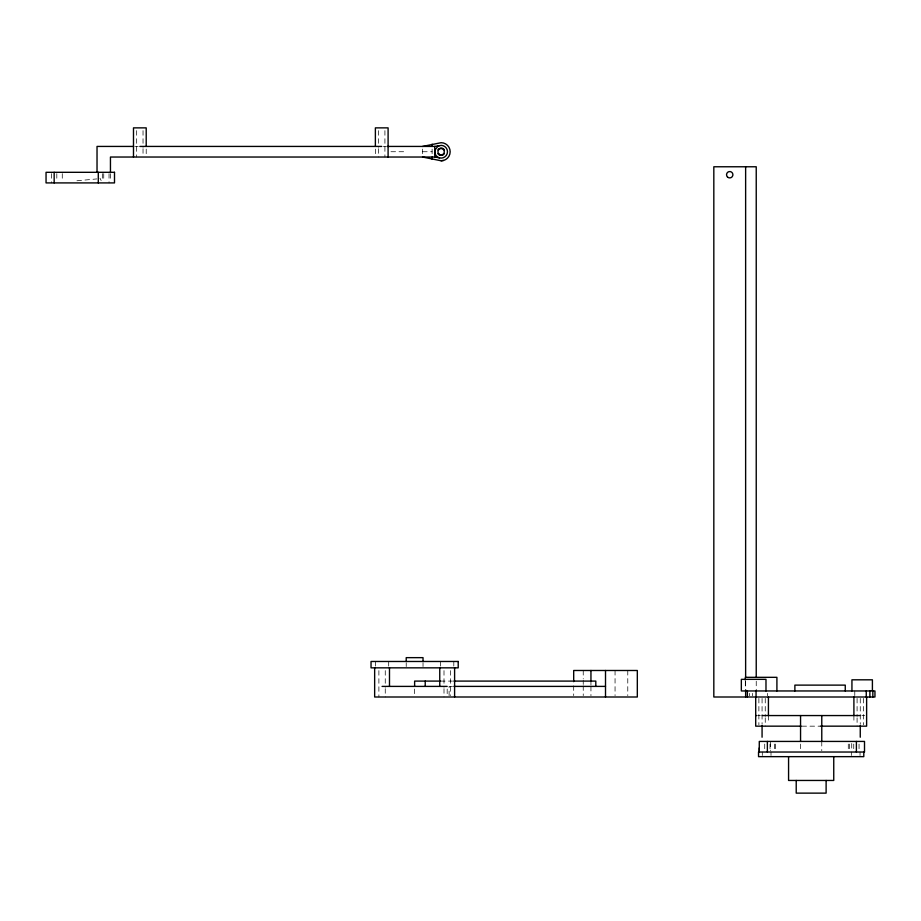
<?xml version="1.0" encoding="UTF-8"?>
<svg xmlns="http://www.w3.org/2000/svg" width="921" height="921" viewBox="0 0 921 921"><rect width="100%" height="100%" fill="white"/><g stroke="black" fill="none" stroke-linecap="round" stroke-linejoin="round"><path stroke-width="0.69" stroke-dasharray="4.61 3.45" d="M76.938 180.781L96.855 178.916M135.352 146.427L138.196 146.427M383.378 146.427L386.233 146.427M390.953 151.735L406.656 151.735M422.566 151.735L432.11 151.735M440.434 681.091L452.464 681.091M452.464 686.398L449.103 686.398L449.103 697.001M757.569 715.559L760.424 715.559M861.906 715.559L864.761 715.559M801.915 726.162L820.358 726.162M99.975 178.202L101.16 180.551M863.449 698.383L863.449 724.769M860.26 698.44L860.26 724.297M860.03 752.031L860.03 755.496M859.051 744.087L859.051 752.031M857.083 698.383L857.083 716.434M857.083 717.827L857.083 726.162M854.78 690.957L854.78 695.792M853.905 715.559L853.905 723.515M853.744 744.087L853.744 752.031M851.729 743.489L851.729 750.615M851.326 752.031L851.326 755.496M849.369 744.087L849.369 750.707M848.287 744.087L848.287 750.707M821.774 741.428L821.774 750.707M800.556 744.087L800.556 750.707M775.482 744.087L775.482 750.707M774.4 744.087L774.4 750.707M771.004 752.031L771.004 755.496M770.601 742.073L770.601 750.615M770.025 744.087L770.025 752.031M768.425 715.559L768.425 723.515M767.55 693.375L767.55 695.792M765.247 698.383L765.247 716.434M765.247 717.827L765.247 726.162M764.718 744.087L764.718 752.031M762.3 752.031L762.3 755.496M762.07 698.44L762.07 724.297M758.881 698.383L758.881 724.769M756.233 681.195L756.233 689.817M752.445 693.375L752.445 695.792M749.487 693.375L749.487 695.792M745.63 681.195L745.63 688.378M745.308 681.413L745.308 688.229M627.777 670.488L627.777 695.608M615.055 670.488L615.055 695.608M590.948 681.091L590.948 685.063M590.948 686.398L590.948 695.677M583.235 670.488L583.235 678.858M583.235 680.251L583.235 684.441M583.235 685.834L583.235 695.608M573.691 685.834L573.691 695.608M453.811 661.474L453.811 666.562M450.357 670.615L450.357 695.608M447.18 689.046L447.18 695.677M444.003 670.615L444.003 687.273M444.003 688.666L444.003 697.001M440.549 661.474L440.549 666.562M432.11 149.075L432.11 155.707M423.027 662.74L423.027 666.562M422.566 149.075L422.566 155.707M414.623 689.046L414.623 695.677M406.219 662.74L406.219 666.562M388.697 661.474L388.697 666.562M385.254 670.615L385.254 687.273M385.254 688.666L385.254 697.001M384.92 130.644L384.92 157.031M378.888 670.615L378.888 697.001M378.554 130.644L378.554 147.314M378.554 148.707L378.554 157.031M375.446 661.474L375.446 666.562M375.377 149.075L375.377 155.707M146.209 149.075L146.209 155.707M143.031 130.644L143.031 147.314M143.031 148.707L143.031 155.649M136.665 130.644L136.665 157.031M110.451 173.632L110.451 180.263M109.046 173.632L109.046 182.911M103.739 173.632L103.739 180.263M102.335 173.632L102.335 180.263M62.271 173.632L62.271 180.263M56.814 173.632L56.814 180.263M51.507 173.632L51.507 182.911"/><path stroke-width="1.38" d="M759.284 747.91L759.261 752.031L759.284 741.428L864.508 741.428L864.508 752.031L758.536 752.031L758.536 756.648L863.794 756.648L863.794 752.031M422.566 146.427L441.124 142.697A9.037 9.037 0 0 1 450.162 151.735A9.037 9.037 0 0 1 441.124 160.772L422.566 157.031M387.246 146.427L434.758 146.427L439.236 145.679M441.124 160.772L443.462 160.461M133.706 146.427L97.027 146.427L97.027 172.308M139.842 146.427L381.731 146.427M439.478 157.882L434.758 157.031L110.451 157.031L110.451 172.308M440.434 681.091L414.623 681.091L414.623 686.398M453.903 681.091L595.806 681.091L595.806 686.398M382.065 686.398L447.18 686.398M453.903 686.398L605.511 686.398M755.704 715.559L756.555 715.559M762.07 715.559L860.26 715.559M801.189 726.162L755.704 726.162L755.704 697.001M820.415 726.162L866.626 726.162L866.626 697.001M872.843 690.957L872.843 697.001M872.406 690.957L872.406 679.813L851.937 679.813L851.937 690.957M869.885 690.957L869.885 697.001M866.258 690.957L866.258 697.001M860.26 725.736L860.26 737.226M856.392 741.428L856.392 752.031M853.905 697.001L853.905 715.559M845.259 690.957L845.259 685.12L794.881 685.12L794.881 690.957M833.747 756.648L833.747 780.455L788.572 780.455L788.572 756.648M826.114 780.455L826.114 793.131L796.216 793.131L796.216 780.455M821.774 715.559L821.774 741.428M800.556 715.559L800.556 741.428M776.91 690.957L776.91 677.326L745.308 677.326L745.308 680.055M768.425 697.001L768.425 715.559M767.366 741.428L767.366 752.031M765.984 690.957L765.984 679.341L741.336 679.341L741.336 690.957L874.95 690.957L874.95 697.001L713.821 697.001L713.821 166.77L756.233 166.77L756.233 676.877M762.07 725.736L762.07 737.226M756.06 690.957L756.06 697.001M747.38 690.957L747.38 697.001M745.63 166.77L745.63 676.877M745.63 689.817L745.63 697.001M605.511 670.488L605.511 697.001M590.948 670.488L590.948 681.091M573.691 681.655L573.691 670.488L637.32 670.488L637.32 697.001L374.651 697.001L374.651 667.84M454.606 667.84L454.606 697.001M439.754 667.84L439.754 686.398M434.758 146.427L434.758 157.031M432.11 144.183L432.11 146.427M432.11 157.031L432.11 159.252M425.226 681.091L425.226 686.398M423.027 661.474L423.027 657.652L406.219 657.652L406.219 661.474M389.491 667.84L389.491 686.398M388.098 157.031L388.098 127.869L375.377 127.869L375.377 146.427M146.209 146.427L146.209 127.869L133.487 127.869L133.487 157.031M98.282 172.308L98.282 182.911M54.166 172.308L54.166 182.911M444.336 153.588A3.707 3.707 0 0 1 442.08 155.315M440.157 155.315A3.707 3.707 0 0 1 437.912 153.588M437.912 149.881A3.707 3.707 0 0 1 439.271 148.523M440.157 148.143A3.707 3.707 0 0 1 444.336 149.881M434.977 150.088L434.758 151.735A6.366 6.366 0 0 0 441.124 158.09A6.366 6.366 0 0 0 447.479 151.735A6.366 6.366 0 0 0 441.124 145.368L437.935 146.22L434.977 150.088M114.503 172.308L46.05 172.308L46.05 182.911L114.503 182.911L114.503 172.308M458.209 661.474L371.036 661.474L371.036 667.84L458.209 667.84L458.209 661.474M727.475 176.97A3.177 3.177 0 0 0 732.794 175.554A3.177 3.177 0 0 0 728.902 171.651A3.177 3.177 0 0 0 727.475 176.97M438.868 153.98A3.177 3.177 0 0 0 444.198 152.552A3.177 3.177 0 0 0 440.296 148.661A3.177 3.177 0 0 0 438.868 153.98"/></g></svg>
